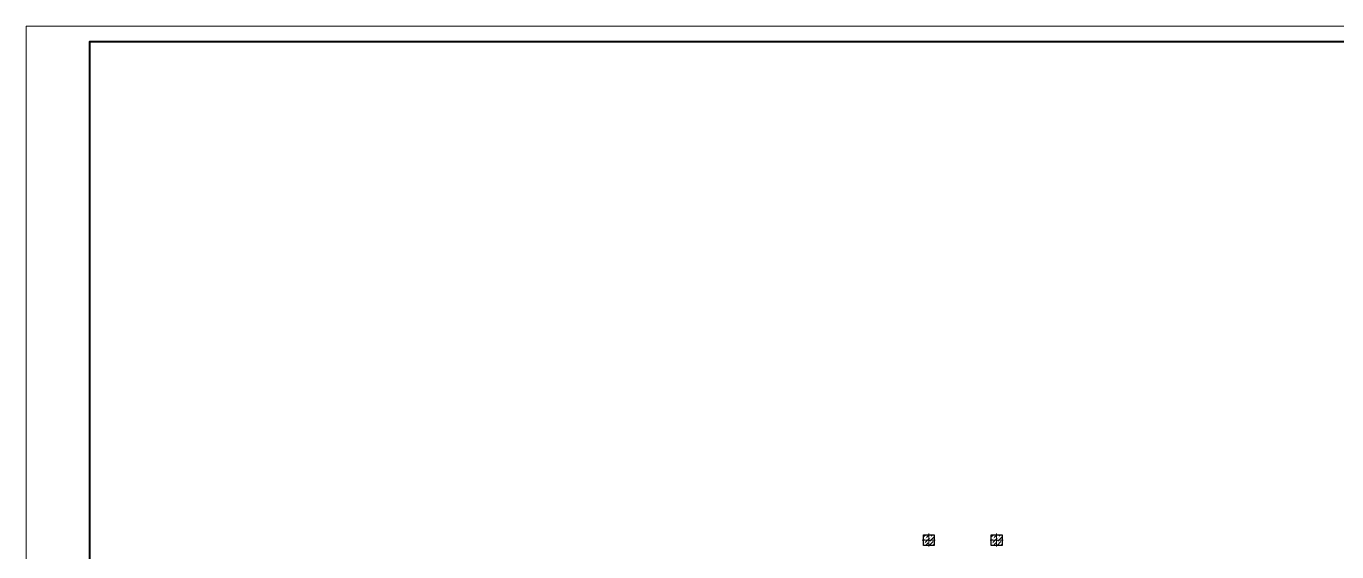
# Model space of a CAD drawing. Header units: millimetres. Extents: x -10178924 to 11692288, y -947381 to 58396.
# Drawn here: x 696874 to 738282, y -778494 to -761883 of the extents above; entities that cross this region are included whole.
import ezdxf

# ---------------------------------------------------------------- set-up
doc = ezdxf.new("R2010")
doc.units = ezdxf.units.MM
doc.layers.add('PDF _0', color=7, linetype='Continuous', lineweight=9)
doc.layers.add('PDF _Ramka', color=7, linetype='Continuous')
doc.layers.add('PDF _Стены.1', color=7, linetype='Continuous')
doc.layers.add('PDF _Оси', color=8, linetype='Continuous', true_color=0x414141)

msp = doc.modelspace()

# ---------------------------------------------------------------- linework, layer by layer
at = {"layer": 'PDF _0', "lineweight": 0}
for points in [[(725220.3, -778026.1), (725296.5, -777954.1)], [(725317.7, -778047.2), (725406.6, -777954.1)], [(725427.7, -778157.3), (725563.2, -778026.1)], [(725440.4, -778030.3), (725440.4, -778030.3)], [(725470.1, -778004.9), (725520.9, -777954.1)], [(727366.6, -778026.1), (727442.8, -777954.1)], [(727459.7, -778047.2), (727552.9, -777954.1)], [(727574, -778157.3), (727705.3, -778026.1)], [(727586.8, -778030.3), (727586.8, -778030.3)], [(727616.4, -778004.9), (727667.2, -777954.1)], [(725220.3, -778140.4), (725258.4, -778102.3)], [(725245.7, -778229.3), (725245.7, -778229.3)], [(725275.3, -778199.6), (725415, -778059.9)], [(725288, -778072.6), (725288, -778072.6)], [(725292.3, -778292.8), (725372.7, -778212.3)], [(725398.1, -778186.9), (725398.1, -778186.9)], [(725406.6, -778292.8), (725525.1, -778170)], [(725542, -778271.6), (725563.2, -778250.4)], [(725554.7, -778144.6), (725554.7, -778144.6)], [(727366.6, -778140.4), (727404.7, -778102.3)], [(727392, -778229.3), (727392, -778229.3)], [(727417.4, -778199.6), (727557.1, -778059.9)], [(727434.3, -778072.6), (727434.3, -778072.6)], [(727438.6, -778292.8), (727514.8, -778212.3)], [(727544.4, -778186.9), (727544.4, -778186.9)], [(727548.7, -778292.8), (727671.4, -778170)], [(727684.1, -778271.6), (727705.3, -778250.4)], [(727701.1, -778144.6), (727701.1, -778144.6)]]:
    msp.add_lwpolyline(points, dxfattribs=at)
at = {"layer": 'PDF _Ramka', "lineweight": 20}
msp.add_lwpolyline([(815763.5, -845975.8), (815763.5, -761883.4), (696874.3, -761883.4), (696874.3, -845975.8)], close=True, dxfattribs=at)
at = {"layer": 'PDF _Ramka', "lineweight": 40}
msp.add_lwpolyline([(815263.9, -762379.5), (698872.3, -762379.5), (698872.3, -845472.9), (815263.9, -845472.9)], close=True, dxfattribs=at)
at = {"layer": 'PDF _Оси', "color": 8, "lineweight": 9, "true_color": 0x808080}
for points in [[(725389.6, -777920.2), (725389.6, -778326.6)], [(727536, -777920.2), (727536, -778326.6)], [(725597.1, -778123.4), (725186.5, -778123.4)], [(727739.2, -778123.4), (727332.8, -778123.4)]]:
    msp.add_lwpolyline(points, dxfattribs=at)
at = {"layer": 'PDF _Стены.1', "lineweight": 25}
for points in [[(725220.3, -777954.1), (725563.2, -777954.1), (725563.2, -778292.7), (725220.3, -778292.7)], [(727366.6, -777954.1), (727705.3, -777954.1), (727705.3, -778292.7), (727366.6, -778292.7)]]:
    msp.add_lwpolyline(points, close=True, dxfattribs=at)

doc.saveas('drawing.dxf')
